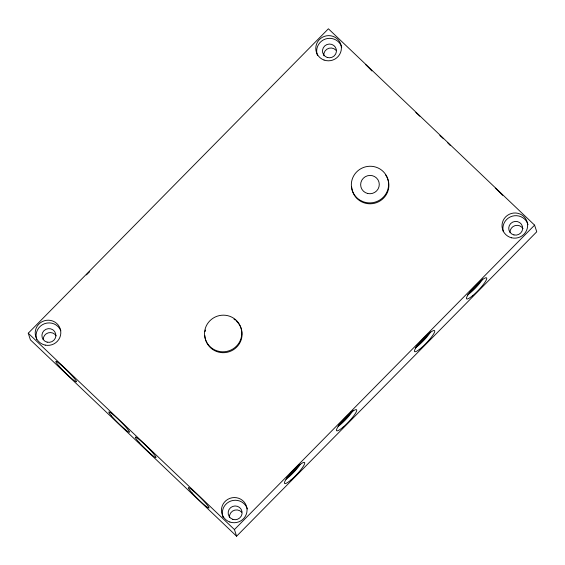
<?xml version="1.0" encoding="UTF-8"?>
<svg xmlns="http://www.w3.org/2000/svg" width="565" height="565" viewBox="0 0 565 565"><rect width="100%" height="100%" fill="white"/><g stroke="black" fill="none" stroke-linecap="round" stroke-linejoin="round"><path stroke-width="0.85" d="M28.25 333.216L328.399 28.787L534.589 225.138L536.75 231.784L236.601 536.213L30.411 339.862L28.25 333.216L234.44 529.567L236.601 536.213M234.44 529.567L534.589 225.138M495.293 188.152A14.471 1.37 44.6 0 1 502.716 195.363M439.81 135.515A14.471 1.37 44.6 0 1 443.497 138.778M447.798 142.931A14.471 1.37 44.6 0 1 450.361 145.572M415.819 112.463A14.471 1.37 44.6 0 1 419.809 116.221M365.407 64.396A14.471 1.37 44.6 0 1 371.869 70.95M86.438 274.922A14.471 2.592 -46.4 0 1 89.616 271.765M236.502 321.146A18.673 18.285 -18 0 1 231.113 350.992A18.673 18.285 -18 0 1 204.841 335.582M205.067 331.599A18.673 18.285 -18 0 1 205.406 330.031M233.988 319.147A18.673 18.285 -18 0 1 235.294 320.101M299.062 464.649A11.201 2.006 -46.4 0 1 286.886 477.587M351.063 411.906A11.201 2.006 -46.4 0 1 338.894 424.845M428.489 333.738A11.201 2.006 -46.4 0 1 416.045 346.26M480.356 281.193A11.201 2.006 -46.4 0 1 469.974 292.204M482.771 279.004A14.471 2.592 -46.4 0 1 467.467 295.043M430.615 331.987A14.471 2.592 -46.4 0 1 415.233 347.941M353.146 410.211A14.471 2.592 -46.4 0 1 338.124 426.434M300.177 464.501A14.471 2.592 -46.4 0 1 286.01 479.261M385.676 175.002A18.673 18.285 -18 0 1 376.389 202.708A18.673 18.285 -18 0 1 351.677 187.043M229.461 517.554A6.999 6.858 -18 0 1 241.707 512.236M43.187 339.586A6.999 6.858 -18 0 1 56.189 335.871M323.809 55.737A6.999 6.858 -18 0 1 335.97 50.236M509.997 232.363A6.999 6.858 -18 0 1 523.006 228.641M503.359 231.791A12.84 12.571 -18 0 1 512.271 216.176A12.84 12.571 -18 0 1 528.049 224.743M317.466 55.476A12.84 12.571 -18 0 1 325.376 39.034A12.84 12.571 -18 0 1 341.733 47.142M36.676 339.424A12.84 12.571 -18 0 1 44.649 323.66A12.84 12.571 -18 0 1 60.836 330.786M223.182 517.533A12.84 12.571 -18 0 1 230.894 501.007A12.84 12.571 -18 0 1 247.357 508.924M511.629 237.801A12.84 12.571 -18 0 0 527.166 222.038A12.84 12.571 -18 0 0 505.682 216.854A12.84 12.571 -18 0 0 511.629 237.801M324.049 60.052A12.84 12.571 -18 0 0 341.232 46.04A12.84 12.571 -18 0 0 320.482 38.561A12.84 12.571 -18 0 0 324.049 60.052M45.235 345.116A12.84 12.571 -18 0 0 60.236 328.858A12.84 12.571 -18 0 0 38.568 324.395A12.84 12.571 -18 0 0 45.235 345.116M229.849 522.025A12.84 12.571 -18 0 0 246.87 507.822A12.84 12.571 -18 0 0 226.035 500.576A12.84 12.571 -18 0 0 229.849 522.025M472.368 295.891A14.471 2.592 -46.4 0 0 486.712 278.1A14.471 2.592 -46.4 0 0 470.73 291.123A14.471 2.592 -46.4 0 0 472.368 295.891M419.322 349.453A14.471 2.592 -46.4 0 0 434.753 331.238A14.471 2.592 -46.4 0 0 419.724 342.658A14.471 2.592 -46.4 0 0 419.322 349.453M343.139 427.098A14.471 2.592 -46.4 0 0 356.586 409.773A14.471 2.592 -46.4 0 0 340.052 423.835A14.471 2.592 -46.4 0 0 343.139 427.098M291.003 479.953A14.471 2.592 -46.4 0 0 304.606 462.544A14.471 2.592 -46.4 0 0 288.15 476.443A14.471 2.592 -46.4 0 0 291.003 479.953M192.044 492.85A14.471 1.37 44.6 0 0 208.881 508.02A14.471 1.37 44.6 0 0 195.144 492.581A14.471 1.37 44.6 0 0 192.044 492.85M59.134 366.212A14.471 1.37 44.6 0 0 76.254 381.813A14.471 1.37 44.6 0 0 63.096 366.812A14.471 1.37 44.6 0 0 59.134 366.212M111.51 415.96A14.471 1.37 44.6 0 0 129.025 432.225A14.471 1.37 44.6 0 0 116.983 418.1A14.471 1.37 44.6 0 0 111.51 415.96M138.919 442.247A14.471 1.37 44.6 0 0 155.848 457.544A14.471 1.37 44.6 0 0 142.267 442.218A14.471 1.37 44.6 0 0 138.919 442.247M218.507 351.282A18.673 18.285 -18 0 0 241.107 328.357A18.673 18.285 -18 0 0 209.855 320.814A18.673 18.285 -18 0 0 218.507 351.282M361.854 201.168A18.673 18.285 -18 0 0 388.558 183.018A18.673 18.285 -18 0 0 359.495 169.549A18.673 18.285 -18 0 0 361.854 201.168M367.645 193.477A9.337 9.139 -18 0 0 378.945 182.015A9.337 9.139 -18 0 0 363.316 178.243A9.337 9.139 -18 0 0 367.645 193.477M232.822 519.355A6.999 6.858 -18 0 0 241.997 511.48A6.999 6.858 -18 0 0 230.569 507.688A6.999 6.858 -18 0 0 232.822 519.355M47.149 342.164A6.999 6.858 -18 0 0 55.624 333.569A6.999 6.858 -18 0 0 43.901 330.744A6.999 6.858 -18 0 0 47.149 342.164M327.262 57.461A6.999 6.858 -18 0 0 336.309 49.452A6.999 6.858 -18 0 0 324.826 45.836A6.999 6.858 -18 0 0 327.262 57.461M513.959 234.941A6.999 6.858 -18 0 0 522.434 226.346A6.999 6.858 -18 0 0 510.718 223.514A6.999 6.858 -18 0 0 513.959 234.941"/></g></svg>
